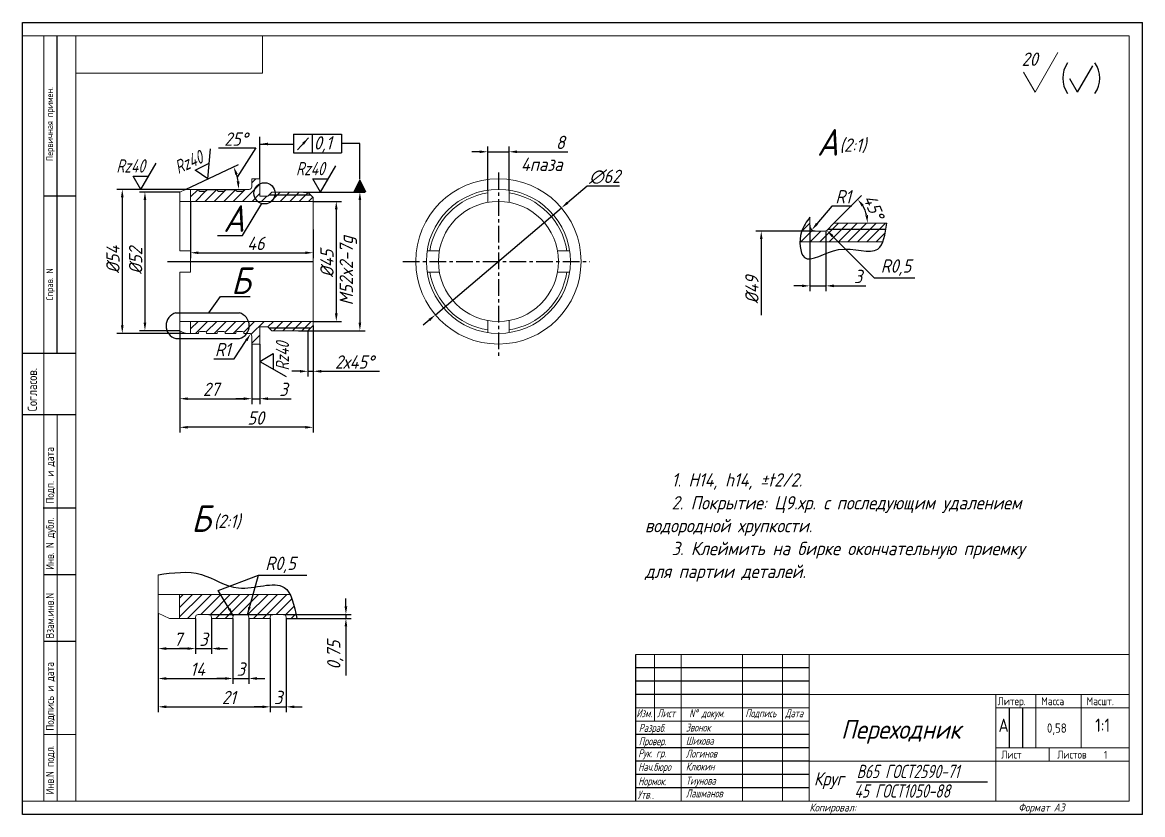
# Model space of a CAD drawing. Extents: x 4935 to 5355, y 0 to 297.
import ezdxf

# ---------------------------------------------------------------- set-up
doc = ezdxf.new("R2010")
doc.units = 0
doc.header["$MEASUREMENT"] = 0
doc.linetypes.add('CENTER', pattern=[2, 1.25, -0.25, 0.25, -0.25])
doc.layers.get('0').update_dxf_attribs({"linetype": 'CONTINUOUS'})
doc.layers.get('DEFPOINTS').update_dxf_attribs({"linetype": 'CONTINUOUS'})
doc.layers.add('TOST', color=110, linetype='CONTINUOUS', lineweight=20)
doc.styles.get("Standard").update_dxf_attribs({"font": 'simplex.shx', "width": 0.85, "oblique": 15, "height": 5})
doc.dimstyles.get("Standard").update_dxf_attribs({"dimtxt": 5, "dimasz": 3, "dimexe": 2, "dimexo": 0, "dimgap": 1, "dimtad": 1, "dimdec": 0, "dimdsep": 46, "dimlunit": 6, "dimtxsty": 'STANDARD', "dimcen": 0.09, "dimclrt": 7, "dimadec": 0, "dimazin": 0, "dimtfac": 1, "dimtdec": 0, "dimtmove": 0, "dimatfit": 3, "dimfxl": 1, "dimtolj": 1, "dimtzin": 0, "dimarcsym": 0})

# ---------------------------------------------------------------- blocks, each defined once
blk = doc.blocks.new('*D195')
at = {"color": 0, "lineweight": -2, "transparency": 16777216}
for p, q in [((4985.77, 75.52), (4985.77, 60.24)), ((4999.77, 73.52), (4999.77, 60.24)), ((4988.77, 62.24), (4996.77, 62.24))]:
    blk.add_line(p, q, dxfattribs=at)
at = {"color": 0, "transparency": 16777216}
for points in [[(4988.77, 62.74), (4988.77, 61.74), (4985.77, 62.24)], [(4996.77, 62.74), (4996.77, 61.74), (4999.77, 62.24)]]:
    blk.add_solid(points, dxfattribs=at)
at = {"layer": 'DEFPOINTS', "color": 0, "transparency": 16777216}
for p in [(4985.77, 75.52), (4999.77, 73.52), (4999.77, 62.24)]:
    blk.add_point(p, dxfattribs=at)
at = {"color": 7, "transparency": 16777216, "insert": (4993.15, 65.74), "char_height": 5, "attachment_point": 5}
blk.add_mtext('\\A1;7', dxfattribs=at)
blk = doc.blocks.new('*D196')
at = {"color": 0, "lineweight": -2, "transparency": 16777216}
for p, q in [((4985.77, 75.52), (4985.77, 49.02)), ((5013.77, 73.52), (5013.77, 49.02)), ((4988.77, 51.02), (5010.77, 51.02))]:
    blk.add_line(p, q, dxfattribs=at)
at = {"color": 0, "transparency": 16777216}
for points in [[(4988.77, 51.52), (4988.77, 50.52), (4985.77, 51.02)], [(5010.77, 51.52), (5010.77, 50.52), (5013.77, 51.02)]]:
    blk.add_solid(points, dxfattribs=at)
at = {"layer": 'DEFPOINTS', "color": 0, "transparency": 16777216}
for p in [(4985.77, 75.52), (5013.77, 73.52), (5013.77, 51.02)]:
    blk.add_point(p, dxfattribs=at)
at = {"color": 7, "transparency": 16777216, "insert": (5000.54, 54.52), "char_height": 5, "attachment_point": 5}
blk.add_mtext('\\A1;14', dxfattribs=at)
blk = doc.blocks.new('*D197')
at = {"color": 0, "lineweight": -2, "transparency": 16777216}
for p, q in [((4985.77, 75.52), (4985.77, 38.41)), ((5027.77, 73.52), (5027.77, 38.41)), ((4988.77, 40.41), (5024.77, 40.41))]:
    blk.add_line(p, q, dxfattribs=at)
at = {"color": 0, "transparency": 16777216}
for points in [[(4988.77, 40.91), (4988.77, 39.91), (4985.77, 40.41)], [(5024.77, 40.91), (5024.77, 39.91), (5027.77, 40.41)]]:
    blk.add_solid(points, dxfattribs=at)
at = {"layer": 'DEFPOINTS', "color": 0, "transparency": 16777216}
for p in [(4985.77, 75.52), (5027.77, 73.52), (5027.77, 40.41)]:
    blk.add_point(p, dxfattribs=at)
at = {"color": 7, "transparency": 16777216, "insert": (5012.24, 43.91), "char_height": 5, "attachment_point": 5}
blk.add_mtext('\\A1;21', dxfattribs=at)
blk = doc.blocks.new('*D198')
at = {"color": 0, "lineweight": -2, "transparency": 16777216}
for p, q in [((4999.77, 73.52), (4999.77, 60.24)), ((5005.77, 73.52), (5005.77, 60.24)), ((4996.77, 62.24), (4993.77, 62.24)), ((4999.77, 62.24), (5005.77, 62.24)), ((5008.77, 62.24), (5011.77, 62.24))]:
    blk.add_line(p, q, dxfattribs=at)
at = {"color": 0, "transparency": 16777216}
for points in [[(4996.77, 62.74), (4996.77, 61.74), (4999.77, 62.24)], [(5008.77, 62.74), (5008.77, 61.74), (5005.77, 62.24)]]:
    blk.add_solid(points, dxfattribs=at)
at = {"layer": 'DEFPOINTS', "color": 0, "transparency": 16777216}
for p in [(4999.77, 73.52), (5005.77, 73.52), (5005.77, 62.24)]:
    blk.add_point(p, dxfattribs=at)
at = {"color": 7, "transparency": 16777216, "insert": (5002.77, 65.74), "char_height": 5, "attachment_point": 5}
blk.add_mtext('\\A1;3', dxfattribs=at)
blk = doc.blocks.new('*D199')
at = {"color": 0, "lineweight": -2, "transparency": 16777216}
for p, q in [((5013.77, 73.52), (5013.77, 49.03)), ((5019.77, 73.52), (5019.77, 49.03)), ((5010.77, 51.03), (5007.77, 51.03)), ((5013.77, 51.03), (5019.77, 51.03)), ((5022.77, 51.03), (5025.77, 51.03))]:
    blk.add_line(p, q, dxfattribs=at)
at = {"color": 0, "transparency": 16777216}
for points in [[(5010.77, 51.53), (5010.77, 50.53), (5013.77, 51.03)], [(5022.77, 51.53), (5022.77, 50.53), (5019.77, 51.03)]]:
    blk.add_solid(points, dxfattribs=at)
at = {"layer": 'DEFPOINTS', "color": 0, "transparency": 16777216}
for p in [(5013.77, 73.52), (5019.77, 73.52), (5019.77, 51.03)]:
    blk.add_point(p, dxfattribs=at)
at = {"color": 7, "transparency": 16777216, "insert": (5016.77, 54.53), "char_height": 5, "attachment_point": 5}
blk.add_mtext('\\A1;3', dxfattribs=at)
blk = doc.blocks.new('*D200')
at = {"color": 0, "lineweight": -2, "transparency": 16777216}
for p, q in [((5027.77, 73.52), (5027.77, 38.4)), ((5033.77, 73.52), (5033.77, 38.4)), ((5024.77, 40.4), (5021.77, 40.4)), ((5027.77, 40.4), (5033.77, 40.4)), ((5036.77, 40.4), (5039.77, 40.4))]:
    blk.add_line(p, q, dxfattribs=at)
at = {"color": 0, "transparency": 16777216}
for points in [[(5024.77, 40.9), (5024.77, 39.9), (5027.77, 40.4)], [(5036.77, 40.9), (5036.77, 39.9), (5033.77, 40.4)]]:
    blk.add_solid(points, dxfattribs=at)
at = {"layer": 'DEFPOINTS', "color": 0, "transparency": 16777216}
for p in [(5027.77, 73.52), (5033.77, 73.52), (5033.77, 40.4)]:
    blk.add_point(p, dxfattribs=at)
at = {"color": 7, "transparency": 16777216, "insert": (5030.77, 43.9), "char_height": 5, "attachment_point": 5}
blk.add_mtext('\\A1;3', dxfattribs=at)
blk = doc.blocks.new('*D201')
at = {"color": 0, "lineweight": -2, "transparency": 16777216}
for p, q in [((5056.15, 78.02), (5056.15, 81.02)), ((5032.77, 75.02), (5058.15, 75.02)), ((5033.77, 73.52), (5058.15, 73.52)), ((5056.15, 75.02), (5056.15, 73.52)), ((5056.15, 70.52), (5056.15, 52.09))]:
    blk.add_line(p, q, dxfattribs=at)
at = {"color": 0, "transparency": 16777216}
for points in [[(5055.65, 78.02), (5056.65, 78.02), (5056.15, 75.02)], [(5055.65, 70.52), (5056.65, 70.52), (5056.15, 73.52)]]:
    blk.add_solid(points, dxfattribs=at)
at = {"layer": 'DEFPOINTS', "color": 0, "transparency": 16777216}
for p in [(5032.77, 75.02), (5033.77, 73.52), (5056.15, 73.52)]:
    blk.add_point(p, dxfattribs=at)
at = {"color": 7, "transparency": 16777216, "insert": (5052.17, 59.8), "char_height": 5, "attachment_point": 5, "rotation": 90}
blk.add_mtext('\\A1;0,75', dxfattribs=at)
blk = doc.blocks.new('*D202')
at = {"color": 0, "lineweight": -2, "transparency": 16777216}
for p, q in [((5106.33, 248.5), (5103.33, 248.5)), ((5109.33, 234.11), (5109.33, 250.5)), ((5109.33, 248.5), (5117.33, 248.5)), ((5117.33, 234.11), (5117.33, 250.5)), ((5120.33, 248.5), (5139.32, 248.5))]:
    blk.add_line(p, q, dxfattribs=at)
at = {"color": 0, "transparency": 16777216}
for points in [[(5106.33, 249), (5106.33, 248), (5109.33, 248.5)], [(5120.33, 249), (5120.33, 248), (5117.33, 248.5)]]:
    blk.add_solid(points, dxfattribs=at)
at = {"layer": 'DEFPOINTS', "color": 0, "transparency": 16777216}
for p in [(5117.33, 248.5), (5109.33, 234.11), (5117.33, 234.11)]:
    blk.add_point(p, dxfattribs=at)
at = {"color": 7, "transparency": 16777216, "insert": (5136.56, 252), "char_height": 5, "attachment_point": 5}
blk.add_mtext('\\A1;8', dxfattribs=at)
blk = doc.blocks.new('*D203')
at = {"color": 0, "lineweight": -2, "transparency": 16777216}
for p, q in [((5146.59, 235.61), (5139.26, 229.4)), ((5158.79, 235.61), (5146.59, 235.61)), ((5089.69, 187.36), (5136.97, 227.46)), ((5087.4, 185.42), (5085.11, 183.48))]:
    blk.add_line(p, q, dxfattribs=at)
at = {"color": 0, "transparency": 16777216}
for points in [[(5138.94, 229.78), (5139.59, 229.02), (5136.97, 227.46)], [(5087.07, 185.8), (5087.72, 185.04), (5089.69, 187.36)]]:
    blk.add_solid(points, dxfattribs=at)
at = {"layer": 'DEFPOINTS', "color": 0, "transparency": 16777216}
for p in [(5136.97, 227.46), (5089.69, 187.36)]:
    blk.add_point(p, dxfattribs=at)
at = {"color": 7, "transparency": 16777216, "insert": (5153.19, 239.11), "char_height": 5, "attachment_point": 5}
blk.add_mtext('\\A1;∅62', dxfattribs=at)
blk = doc.blocks.new('*D204')
at = {"color": 0, "lineweight": -2, "transparency": 16777216}
for p, q in [((4993.88, 181.41), (4993.88, 153.92)), ((5020.88, 176.41), (5020.88, 153.92)), ((4996.88, 155.92), (5017.88, 155.92))]:
    blk.add_line(p, q, dxfattribs=at)
at = {"color": 0, "transparency": 16777216}
for points in [[(4996.88, 156.42), (4996.88, 155.42), (4993.88, 155.92)], [(5017.88, 156.42), (5017.88, 155.42), (5020.88, 155.92)]]:
    blk.add_solid(points, dxfattribs=at)
at = {"layer": 'DEFPOINTS', "color": 0, "transparency": 16777216}
for p in [(4993.88, 181.41), (5020.88, 176.41), (5020.88, 155.92)]:
    blk.add_point(p, dxfattribs=at)
at = {"color": 7, "transparency": 16777216, "insert": (5005.58, 159.42), "char_height": 5, "attachment_point": 5}
blk.add_mtext('\\A1;27', dxfattribs=at)
blk = doc.blocks.new('*D205')
at = {"color": 0, "lineweight": -2, "transparency": 16777216}
for p, q in [((5020.88, 176.41), (5020.88, 153.92)), ((5023.88, 176.41), (5023.88, 153.92)), ((5017.88, 155.92), (5014.88, 155.92)), ((5020.88, 155.92), (5023.88, 155.92)), ((5026.88, 155.92), (5035.6, 155.92))]:
    blk.add_line(p, q, dxfattribs=at)
at = {"color": 0, "transparency": 16777216}
for points in [[(5017.88, 156.42), (5017.88, 155.42), (5020.88, 155.92)], [(5026.88, 156.42), (5026.88, 155.42), (5023.88, 155.92)]]:
    blk.add_solid(points, dxfattribs=at)
at = {"layer": 'DEFPOINTS', "color": 0, "transparency": 16777216}
for p in [(5020.88, 176.41), (5023.88, 176.41), (5020.88, 155.92)]:
    blk.add_point(p, dxfattribs=at)
at = {"color": 7, "transparency": 16777216, "insert": (5032.74, 159.42), "char_height": 5, "attachment_point": 5}
blk.add_mtext('\\A1;3', dxfattribs=at)
blk = doc.blocks.new('*D206')
at = {"color": 0, "lineweight": -2, "transparency": 16777216}
for p, q in [((4993.88, 181.41), (4993.88, 143.19)), ((5043.88, 183.41), (5043.88, 143.19)), ((5040.88, 145.19), (4996.88, 145.19))]:
    blk.add_line(p, q, dxfattribs=at)
at = {"color": 0, "transparency": 16777216}
for points in [[(4996.88, 145.69), (4996.88, 144.69), (4993.88, 145.19)], [(5040.88, 145.69), (5040.88, 144.69), (5043.88, 145.19)]]:
    blk.add_solid(points, dxfattribs=at)
at = {"layer": 'DEFPOINTS', "color": 0, "transparency": 16777216}
for p in [(4993.88, 181.41), (5043.88, 183.41), (4993.88, 145.19)]:
    blk.add_point(p, dxfattribs=at)
at = {"color": 7, "transparency": 16777216, "insert": (5022.35, 148.69), "char_height": 5, "attachment_point": 5}
blk.add_mtext('\\A1;50', dxfattribs=at)
blk = doc.blocks.new('*D207')
at = {"color": 0, "lineweight": -2, "transparency": 16777216}
for p, q in [((5014.28, 170.85), (5018.79, 177.73)), ((5006.68, 170.85), (5014.28, 170.85))]:
    blk.add_line(p, q, dxfattribs=at)
at = {"color": 0, "transparency": 16777216}
blk.add_solid([(5018.37, 178.01), (5019.2, 177.46), (5020.43, 180.24)], dxfattribs=at)
at = {"layer": 'DEFPOINTS', "color": 0, "transparency": 16777216}
for p in [(5019.88, 179.41), (5020.43, 180.24)]:
    blk.add_point(p, dxfattribs=at)
at = {"color": 7, "transparency": 16777216, "insert": (5009.98, 174.35), "char_height": 5, "attachment_point": 5}
blk.add_mtext('\\A1;R1', dxfattribs=at)
blk = doc.blocks.new('*D208')
at = {"color": 0, "lineweight": -2, "transparency": 16777216}
for p, q in [((4996.03, 234.41), (4970.3, 234.41)), ((4972.3, 231.41), (4972.3, 183.41)), ((4996.03, 180.41), (4970.3, 180.41))]:
    blk.add_line(p, q, dxfattribs=at)
at = {"color": 0, "transparency": 16777216}
for points in [[(4971.8, 231.41), (4972.8, 231.41), (4972.3, 234.41)], [(4971.8, 183.41), (4972.8, 183.41), (4972.3, 180.41)]]:
    blk.add_solid(points, dxfattribs=at)
at = {"layer": 'DEFPOINTS', "color": 0, "transparency": 16777216}
for p in [(4996.03, 234.41), (4972.3, 180.41), (4996.03, 180.41)]:
    blk.add_point(p, dxfattribs=at)
at = {"color": 7, "transparency": 16777216, "insert": (4968.8, 208.11), "char_height": 5, "attachment_point": 5, "rotation": 90}
blk.add_mtext('\\A1;%%c54', dxfattribs=at)
blk = doc.blocks.new('*D209')
at = {"color": 0, "lineweight": -2, "transparency": 16777216}
for p, q in [((4993.88, 233.41), (4978.8, 233.41)), ((4980.8, 230.41), (4980.8, 184.41)), ((4993.88, 181.41), (4978.8, 181.41))]:
    blk.add_line(p, q, dxfattribs=at)
at = {"color": 0, "transparency": 16777216}
for points in [[(4980.3, 230.41), (4981.3, 230.41), (4980.8, 233.41)], [(4980.3, 184.41), (4981.3, 184.41), (4980.8, 181.41)]]:
    blk.add_solid(points, dxfattribs=at)
at = {"layer": 'DEFPOINTS', "color": 0, "transparency": 16777216}
for p in [(4993.88, 233.41), (4980.8, 181.41), (4993.88, 181.41)]:
    blk.add_point(p, dxfattribs=at)
at = {"color": 7, "transparency": 16777216, "insert": (4977.3, 207.65), "char_height": 5, "attachment_point": 5, "rotation": 90}
blk.add_mtext('\\A1;%%c52', dxfattribs=at)
blk = doc.blocks.new('*D210')
at = {"color": 0, "lineweight": -2, "transparency": 16777216}
for p, q in [((5043.88, 229.91), (5054.55, 229.91)), ((5052.55, 226.91), (5052.55, 187.91)), ((5043.88, 184.91), (5054.55, 184.91))]:
    blk.add_line(p, q, dxfattribs=at)
at = {"color": 0, "transparency": 16777216}
for points in [[(5052.05, 226.91), (5053.05, 226.91), (5052.55, 229.91)], [(5052.05, 187.91), (5053.05, 187.91), (5052.55, 184.91)]]:
    blk.add_solid(points, dxfattribs=at)
at = {"layer": 'DEFPOINTS', "color": 0, "transparency": 16777216}
for p in [(5043.88, 229.91), (5043.88, 184.91), (5052.55, 184.91)]:
    blk.add_point(p, dxfattribs=at)
at = {"color": 7, "transparency": 16777216, "insert": (5049.05, 206.6), "char_height": 5, "attachment_point": 5, "rotation": 90}
blk.add_mtext('\\A1;%%c45', dxfattribs=at)
blk = doc.blocks.new('*D211')
at = {"color": 0, "lineweight": -2, "transparency": 16777216}
for p, q in [((5040.2, 233.41), (5063.4, 233.41)), ((5061.4, 230.41), (5061.4, 184.41)), ((5038.34, 181.41), (5063.4, 181.41))]:
    blk.add_line(p, q, dxfattribs=at)
at = {"color": 0, "transparency": 16777216}
for points in [[(5060.9, 230.41), (5061.9, 230.41), (5061.4, 233.41)], [(5060.9, 184.41), (5061.9, 184.41), (5061.4, 181.41)]]:
    blk.add_solid(points, dxfattribs=at)
at = {"layer": 'DEFPOINTS', "color": 0, "transparency": 16777216}
for p in [(5040.2, 233.41), (5038.34, 181.41), (5061.4, 181.41)]:
    blk.add_point(p, dxfattribs=at)
at = {"color": 7, "transparency": 16777216, "insert": (5057.06, 203.92), "char_height": 5, "attachment_point": 5, "rotation": 90}
blk.add_mtext('\\A1;M52x2-7g', dxfattribs=at)
blk = doc.blocks.new('*D212')
at = {"color": 0, "lineweight": -2, "transparency": 16777216}
for p, q in [((5230.14, 221.03), (5230.14, 196.23)), ((5236.14, 218.74), (5236.14, 196.23)), ((5227.14, 198.23), (5224.14, 198.23)), ((5230.14, 198.23), (5236.14, 198.23)), ((5239.14, 198.23), (5251.04, 198.23))]:
    blk.add_line(p, q, dxfattribs=at)
at = {"color": 0, "transparency": 16777216}
for points in [[(5227.14, 198.73), (5227.14, 197.73), (5230.14, 198.23)], [(5239.14, 198.73), (5239.14, 197.73), (5236.14, 198.23)]]:
    blk.add_solid(points, dxfattribs=at)
at = {"layer": 'DEFPOINTS', "color": 0, "transparency": 16777216}
for p in [(5230.14, 221.03), (5236.14, 218.74), (5236.14, 198.23)]:
    blk.add_point(p, dxfattribs=at)
at = {"color": 7, "transparency": 16777216, "insert": (5248.18, 201.73), "char_height": 5, "attachment_point": 5}
blk.add_mtext('\\A1;3', dxfattribs=at)
blk = doc.blocks.new('*D213')
at = {"color": 0, "lineweight": -2, "transparency": 16777216}
blk.add_line((5239.14, 221.74), (5249.48, 232.08), dxfattribs=at)
blk.add_arc((5239.14, 221.74), 12.61, 13.6591, 31.3409, dxfattribs=at)
at = {"color": 0, "transparency": 16777216}
for points in [[(5249.52, 227.99), (5250.31, 228.61), (5248.06, 230.66)], [(5251.9, 224.78), (5250.9, 224.66), (5251.76, 221.74)]]:
    blk.add_solid(points, dxfattribs=at)
at = {"layer": 'DEFPOINTS', "color": 0, "transparency": 16777216}
for p in [(5250.07, 228.05), (5236.14, 218.74), (5239.14, 221.74), (5239.14, 221.74), (5266.14, 221.74)]:
    blk.add_point(p, dxfattribs=at)
at = {"color": 7, "transparency": 16777216, "insert": (5254.05, 227.86), "char_height": 5, "attachment_point": 5, "rotation": 292.3245}
blk.add_mtext('\\A1;45°', dxfattribs=at)
blk = doc.blocks.new('*D214')
at = {"color": 0, "lineweight": -2, "transparency": 16777216}
for p, q in [((5254.35, 201.12), (5238.56, 216.91)), ((5269.44, 201.12), (5254.35, 201.12))]:
    blk.add_line(p, q, dxfattribs=at)
at = {"color": 0, "transparency": 16777216}
blk.add_solid([(5238.91, 217.27), (5238.2, 216.56), (5236.44, 219.03)], dxfattribs=at)
at = {"layer": 'DEFPOINTS', "color": 0, "transparency": 16777216}
for p in [(5235.73, 219.74), (5236.44, 219.03)]:
    blk.add_point(p, dxfattribs=at)
at = {"color": 7, "transparency": 16777216, "insert": (5262.4, 205.09), "char_height": 5, "attachment_point": 5}
blk.add_mtext('\\A1;R0,5', dxfattribs=at)
blk = doc.blocks.new('*D215')
at = {"color": 0, "lineweight": -2, "transparency": 16777216}
for p, q in [((5238.29, 228.13), (5232.78, 221.51)), ((5245.9, 228.13), (5238.29, 228.13))]:
    blk.add_line(p, q, dxfattribs=at)
at = {"color": 0, "transparency": 16777216}
blk.add_solid([(5232.4, 221.83), (5233.17, 221.19), (5230.86, 219.21)], dxfattribs=at)
at = {"layer": 'DEFPOINTS', "color": 0, "transparency": 16777216}
for p in [(5230.86, 219.21), (5232.14, 220.74)]:
    blk.add_point(p, dxfattribs=at)
at = {"color": 7, "transparency": 16777216, "insert": (5242.6, 231.63), "char_height": 5, "attachment_point": 5}
blk.add_mtext('\\A1;R1', dxfattribs=at)
blk = doc.blocks.new('*D216')
at = {"color": 0, "lineweight": -2, "transparency": 16777216}
for p, q in [((5232.14, 218.74), (5209.87, 218.74)), ((5211.87, 215.74), (5211.87, 187.27))]:
    blk.add_line(p, q, dxfattribs=at)
at = {"color": 0, "transparency": 16777216}
blk.add_solid([(5211.37, 215.74), (5212.37, 215.74), (5211.87, 218.74)], dxfattribs=at)
at = {"layer": 'DEFPOINTS', "color": 0, "transparency": 16777216}
for p in [(5232.14, 218.74), (5211.87, 187.27), (5232.14, 187.27)]:
    blk.add_point(p, dxfattribs=at)
at = {"color": 7, "transparency": 16777216, "insert": (5208.37, 196.8), "char_height": 5, "attachment_point": 5, "rotation": 90}
blk.add_mtext('\\A1;%%c49', dxfattribs=at)
blk = doc.blocks.new('_NONE')
at = {"color": 0, "linetype": 'ByBlock'}
blk.add_circle((0, 0), 0.25, dxfattribs=at)
blk = doc.blocks.new('*D217')
at = {"color": 0, "lineweight": -2, "transparency": 16777216}
for p, q in [((5041.88, 181.41), (5041.88, 164.19)), ((5043.88, 183.41), (5043.88, 164.19)), ((5038.88, 166.19), (5035.88, 166.19)), ((5041.88, 166.19), (5043.88, 166.19)), ((5046.88, 166.19), (5068.8, 166.19))]:
    blk.add_line(p, q, dxfattribs=at)
at = {"color": 0, "transparency": 16777216}
for points in [[(5038.88, 166.69), (5038.88, 165.69), (5041.88, 166.19)], [(5046.88, 166.69), (5046.88, 165.69), (5043.88, 166.19)]]:
    blk.add_solid(points, dxfattribs=at)
at = {"layer": 'DEFPOINTS', "color": 0, "transparency": 16777216}
for p in [(5041.88, 181.41), (5043.88, 183.41), (5043.88, 166.19)]:
    blk.add_point(p, dxfattribs=at)
at = {"color": 7, "transparency": 16777216, "insert": (5059.34, 169.69), "char_height": 5, "attachment_point": 5}
blk.add_mtext('\\A1;2х45%%d', dxfattribs=at)
blk = doc.blocks.new('*D218')
at = {"color": 0, "lineweight": -2, "transparency": 16777216}
for p, q in [((4996.03, 234.41), (5015.89, 243.67)), ((5000.88, 234.41), (5017.94, 234.41))]:
    blk.add_line(p, q, dxfattribs=at)
blk.add_arc((4996.03, 234.41), 19.92, 8.6376, 16.3624, dxfattribs=at)
at = {"color": 0, "transparency": 16777216}
for points in [[(5014.67, 239.84), (5015.61, 240.2), (5014.08, 242.83)], [(5016.22, 237.44), (5015.22, 237.36), (5015.94, 234.41)]]:
    blk.add_solid(points, dxfattribs=at)
at = {"layer": 'DEFPOINTS', "color": 0, "transparency": 16777216}
for p in [(5015.73, 237.29), (4993.88, 233.41), (4996.03, 234.41), (4996.03, 234.41), (5000.88, 234.41)]:
    blk.add_point(p, dxfattribs=at)
at = {"color": 7, "transparency": 16777216, "insert": (5014.91, 253.25), "char_height": 5, "attachment_point": 5}
blk.add_mtext('\\A1;25°', dxfattribs=at)
blk = doc.blocks.new('*D219')
at = {"color": 0, "lineweight": -2, "transparency": 16777216}
for p, q in [((4997.88, 229.91), (4997.88, 208.64)), ((5043.88, 219.33), (5043.88, 208.64)), ((5000.88, 210.64), (5040.88, 210.64))]:
    blk.add_line(p, q, dxfattribs=at)
at = {"color": 0, "transparency": 16777216}
for points in [[(5000.88, 211.14), (5000.88, 210.14), (4997.88, 210.64)], [(5040.88, 211.14), (5040.88, 210.14), (5043.88, 210.64)]]:
    blk.add_solid(points, dxfattribs=at)
at = {"layer": 'DEFPOINTS', "color": 0, "transparency": 16777216}
for p in [(4997.88, 229.91), (5043.88, 219.33), (5043.88, 210.64)]:
    blk.add_point(p, dxfattribs=at)
at = {"color": 7, "transparency": 16777216, "insert": (5022.39, 214.14), "char_height": 5, "attachment_point": 5}
blk.add_mtext('\\A1;46', dxfattribs=at)

msp = doc.modelspace()

# ---------------------------------------------------------------- hatches: boundary and pattern name
h = msp.add_hatch()
h.set_pattern_fill('ANSI31', scale=20, style=0)
h.set_pattern_definition([(45, (8.116, -13.4918), (-1.767767, 1.767767), [])])
h.paths.add_polyline_path([(5023.062, 229.908, -0.2189918), (5021.675, 232.923, -0.2849418), (5023.881, 236.479), (5023.881, 238.408), (5020.881, 238.408), (5020.881, 235.408, -0.4142136), (5019.881, 234.408), (5017.881, 234.408), (5017.881, 234.158, -0.4142136), (5017.381, 233.658), (5015.381, 233.658, -0.4142136), (5014.881, 234.158), (5014.881, 234.408), (5010.881, 234.408), (5010.881, 234.158, -0.4142136), (5010.381, 233.658), (5008.381, 233.658, -0.4142136), (5007.881, 234.158), (5007.881, 234.408), (5003.881, 234.408), (5003.881, 234.158, -0.4142136), (5003.381, 233.658), (5001.381, 233.658, -0.4142136), (5000.881, 234.158), (5000.881, 234.408), (4997.881, 234.408), (4997.881, 229.908)])
h.paths.add_polyline_path([(5023.881, 231.908), (5023.881, 236.479, 0.2849418), (5021.675, 232.923, 0.2189918), (5023.062, 229.908), (5028.228, 229.908, 0.1785879), (5029.567, 232.308), (5027.281, 232.308), (5026.881, 231.908)])
h.paths.add_polyline_path([(5043.881, 229.908), (5043.881, 231.408), (5042.981, 232.308), (5029.567, 232.308, -0.1785879), (5028.228, 229.908)])
h.paths.add_polyline_path([(5042.981, 232.308), (5041.881, 233.408), (5029.585, 233.408, -0.0306499), (5029.615, 232.923, -0.0388832), (5029.567, 232.308)])
h.paths.add_polyline_path([(5029.567, 232.308, 0.0388832), (5029.615, 232.923, 0.0306499), (5029.585, 233.408), (5028.381, 233.408), (5027.281, 232.308)], flags=16)
h.paths.add_polyline_path([(5042.981, 182.508), (5043.881, 183.408), (5043.881, 184.908), (5019.62, 184.908, -0.2416508), (5018.973, 180.408), (5019.881, 180.408, -0.4142136), (5020.881, 179.408), (5020.881, 176.408), (5023.881, 176.408), (5023.881, 182.908), (5026.881, 182.908), (5027.281, 182.508)])
h.paths.add_polyline_path([(5041.881, 181.408), (5042.981, 182.508), (5027.281, 182.508), (5028.381, 181.408)], flags=17)
h.paths.add_polyline_path([(5019.62, 184.908), (4997.881, 184.908), (4997.881, 180.408), (5000.881, 180.408), (5000.881, 180.658, -0.4142136), (5001.381, 181.158), (5003.381, 181.158, -0.4142136), (5003.881, 180.658), (5003.881, 180.408), (5007.881, 180.408), (5007.881, 180.658, -0.4142136), (5008.381, 181.158), (5010.381, 181.158, -0.4142136), (5010.881, 180.658), (5010.881, 180.408), (5014.881, 180.408), (5014.881, 180.658, -0.4142136), (5015.381, 181.158), (5017.381, 181.158, -0.4142136), (5017.881, 180.658), (5017.881, 180.408), (5018.973, 180.408, 0.2416508)])
h = msp.add_hatch()
h.set_pattern_fill('ANSI31', scale=20, style=0)
h.set_pattern_definition([(45, (28.492, -26.658), (-1.767767, 1.767767), [])])
edge = h.paths.add_edge_path()
edge.add_spline(control_points=[(5258.642, 219.542), (5258.769, 220.265), (5258.888, 221.004), (5259.007, 221.742)], knot_values=[52.2375221, 52.2375221, 52.2375221, 52.2375221, 54.0974172, 54.0974172, 54.0974172, 54.0974172], degree=3, periodic=0)
edge.add_line((5259.007, 221.742), (5239.143, 221.742))
edge.add_line((5239.143, 221.742), (5236.943, 219.542))
edge.add_line((5236.943, 219.542), (5258.642, 219.542))
edge = h.paths.add_edge_path()
edge.add_line((5236.943, 219.542), (5236.436, 219.035))
edge.add_arc((5235.728, 219.742), 1, 270, 315, ccw=False)
edge.add_line((5235.728, 218.742), (5232.143, 218.742))
edge.add_arc((5232.143, 220.742), 2, 180, 270, ccw=False)
edge.add_line((5230.143, 220.742), (5230.143, 223.926))
edge.add_spline(control_points=[(5230.143, 223.926), (5228.888, 222.292), (5226.991, 219.821), (5226.437, 216.009), (5226.407, 214.742)], knot_values=[0, 0, 0, 0, 6.3419846, 9.5889381, 9.5889381, 9.5889381, 9.5889381], degree=3, periodic=0)
edge.add_line((5226.407, 214.742), (5257.439, 214.742))
edge.add_spline(control_points=[(5257.439, 214.742), (5257.971, 216.108), (5258.331, 217.78), (5258.642, 219.542)], knot_values=[47.7082225, 47.7082225, 47.7082225, 47.7082225, 52.2375221, 52.2375221, 52.2375221, 52.2375221], degree=3, periodic=0)
edge.add_line((5258.642, 219.542), (5236.943, 219.542))
h = msp.add_hatch()
h.set_pattern_fill('ANSI31', scale=20, style=0)
h.set_pattern_definition([(45, (0, -19.4282), (-1.767767, 1.767767), [])])
edge = h.paths.add_edge_path()
edge.add_line((4993.765, 82.518), (4993.765, 73.518))
edge.add_line((4993.765, 73.518), (4999.765, 73.518))
edge.add_line((4999.765, 73.518), (4999.765, 74.018))
edge.add_arc((5000.765, 74.018), 1, 90, 180, ccw=False)
edge.add_line((5000.765, 75.018), (5004.765, 75.018))
edge.add_line((5004.765, 75.018), (5028.765, 75.018))
edge.add_line((5028.765, 75.018), (5032.765, 75.018))
edge.add_arc((5032.765, 74.018), 1, 0, 90, ccw=False)
edge.add_line((5033.765, 74.018), (5033.765, 73.518))
edge.add_line((5033.765, 73.518), (5037.701, 73.518))
edge.add_spline(control_points=[(5037.701, 73.518), (5037.069, 76.834), (5036.437, 80.149), (5035.227, 82.518)], knot_values=[52.2078106, 52.2078106, 52.2078106, 52.2078106, 60.6919894, 60.6919894, 60.6919894, 60.6919894], degree=3, periodic=0)
edge.add_line((5035.227, 82.518), (4993.765, 82.518))
h.paths.add_polyline_path([(5004.765, 75.018, -0.4142136), (5005.765, 74.018), (5005.765, 73.518), (5013.765, 73.518), (5013.765, 74.018, -0.4142136), (5014.765, 75.018)], flags=16)
h.paths.add_polyline_path([(5027.765, 73.518), (5027.765, 74.018, -0.4142136), (5028.765, 75.018), (5018.765, 75.018, -0.4142136), (5019.765, 74.018), (5019.765, 73.518)], flags=16)

# ---------------------------------------------------------------- linework, layer by layer
at = {"color": 7}
for p, q in [((4934.859, 297), (5354.859, 297)), ((4934.859, 0), (4934.859, 297)), ((5354.859, 0), (5354.859, 297)), ((4947.859, 173), (4947.859, 292)), ((5330.46, 270.88), (5336.151, 280.736)), ((5330.46, 270.88), (5327.574, 275.88)), ((5023.881, 238.408), (5023.881, 254.135)), ((5036.545, 255.124), (5054.492, 255.124)), ((5036.545, 255.124), (5036.545, 248.124)), ((5043.545, 255.124), (5043.545, 248.124)), ((5054.492, 255.124), (5054.492, 248.124)), ((5004.354, 238.292), (5005.346, 249.629)), ((5008.4, 249.937), (5022.387, 249.937)), ((5022.387, 249.937), (5015.423, 238.937)), ((5036.545, 248.124), (5054.492, 248.124)), ((5061.398, 251.559), (5054.492, 251.559)), ((5061.398, 238.408), (5061.398, 251.559)), ((4979.285, 234.408), (4984.975, 244.264)), ((4999.625, 241.603), (5004.879, 244.287)), ((4979.285, 234.408), (4976.398, 239.408)), ((4976.398, 239.408), (4982.171, 239.408)), ((5004.354, 238.292), (4999.625, 241.603)), ((5046.665, 233.408), (5052.355, 243.264)), ((5046.665, 233.408), (5043.778, 238.408)), ((5043.778, 238.408), (5049.552, 238.408)), ((4942.859, 232), (4954.859, 232)), ((5027.281, 232.308), (5042.981, 232.308)), ((5017.376, 217.08), (5024.585, 229.097)), ((5236.943, 219.542), (5258.642, 219.542)), ((5007.978, 217.08), (5017.376, 217.08)), ((4989.301, 207.408), (5043.881, 207.408)), ((4992.414, 188.098), (5016.196, 188.098)), ((5027.281, 182.508), (5042.981, 182.508)), ((4992.414, 178.478), (5016.196, 178.478)), ((4934.859, 173), (4954.859, 173)), ((5023.881, 169.929), (5028.881, 172.816)), ((5028.881, 172.816), (5028.881, 167.042)), ((5023.881, 169.929), (5033.737, 164.239)), ((4934.859, 150), (4954.859, 150)), ((4942.67, 115), (4954.859, 115)), ((4942.859, 90), (4954.859, 90)), ((5004.765, 75.018), (5028.765, 75.018)), ((4942.859, 65), (4954.859, 65)), ((5164.859, 5), (5164.859, 60)), ((5229.859, 55), (5164.859, 55)), ((5229.859, 50), (5164.859, 50)), ((5229.859, 45), (5164.859, 45)), ((5304.859, 40), (5304.859, 25)), ((5309.859, 40), (5309.859, 25)), ((5229.859, 30), (5164.859, 30)), ((5229.859, 25), (5164.859, 25)), ((5229.859, 20), (5164.859, 20)), ((5229.859, 15), (5164.859, 15)), ((5229.859, 10), (5164.859, 10)), ((5247.606, 12.257), (5296.688, 12.257)), ((5354.859, 0), (4934.859, 0))]:
    msp.add_line(p, q, dxfattribs=at)
at = {"color": 7, "linetype": 'CENTER', "ltscale": 5}
for p, q in [((5113.33, 240.693), (5113.33, 171.01)), ((5077.534, 207.408), (5147.654, 207.408))]:
    msp.add_line(p, q, dxfattribs=at)
at = {"color": 7}
msp.add_lwpolyline([(5061.398, 233.408, 5, 0, 0), (5061.398, 238.408, 0, 0, 0)], format="xyseb", dxfattribs=at)
msp.add_circle((5025.645, 232.923), 3.97, dxfattribs=at)
for centre, radius, start, end in [((5335.002, 276.086), 10.084, 145.45202, 214.54798), ((5328.695, 276.086), 10.084, 325.45202, 34.54798), ((4993.697, 183.288), 4.978, 104.9336, 255.0664), ((5014.913, 183.288), 4.978, 284.9336, 75.0664)]:
    msp.add_arc(centre, radius, start, end, dxfattribs=at)
for points, knots in [([(5230.143, 223.926), (5228.888, 222.292), (5225.733, 218.183), (5226.753, 203.917), (5241.455, 215.504), (5256.75, 207.733), (5258.349, 217.658), (5259.007, 221.742)], [0, 0, 0, 0, 6.3419846, 15.9471157, 29.0964949, 43.8104885, 54.0974172, 54.0974172, 54.0974172, 54.0974172]), ([(4985.765, 89.932), (4991.349, 90.715), (5002.04, 92.213), (5015.551, 81.699), (5034.558, 90.013), (5036.766, 78.424), (5037.701, 73.518)], [0, 0, 0, 0, 16.2109629, 31.0402493, 48.1387732, 60.6919894, 60.6919894, 60.6919894, 60.6919894])]:
    msp.add_open_spline(points, degree=3, knots=knots, dxfattribs=at)
at = {"layer": 'TOST', "color": 7}
for p, q in [((4934.859, 292), (5349.859, 292)), ((4942.859, 5), (4942.859, 292)), ((4954.859, 5), (4954.859, 292)), ((5024.859, 278), (5024.859, 292)), ((5349.859, 5), (5349.859, 292)), ((5314.54, 270.88), (5323.076, 285.664)), ((4954.859, 278), (5024.859, 278)), ((5314.54, 270.88), (5310.21, 278.38)), ((5020.881, 238.408), (5023.881, 238.408)), ((5020.881, 235.408), (5020.881, 238.408)), ((5023.881, 231.908), (5023.881, 238.408)), ((4993.881, 233.408), (4996.026, 234.408)), ((4993.881, 211.408), (4993.881, 233.408)), ((4996.026, 234.408), (5000.881, 234.408)), ((4997.881, 229.908), (4997.881, 234.408)), ((5000.881, 234.158), (5000.881, 234.408)), ((5001.381, 233.658), (5003.381, 233.658)), ((5003.881, 234.158), (5003.881, 234.408)), ((5003.881, 234.408), (5007.881, 234.408)), ((5007.881, 234.158), (5007.881, 234.408)), ((5008.381, 233.658), (5010.381, 233.658)), ((5010.881, 234.158), (5010.881, 234.408)), ((5010.881, 234.408), (5014.881, 234.408)), ((5014.881, 234.158), (5014.881, 234.408)), ((5015.381, 233.658), (5017.381, 233.658)), ((5017.881, 234.158), (5017.881, 234.408)), ((5017.881, 234.408), (5019.881, 234.408)), ((5023.881, 231.908), (5026.881, 231.908)), ((5026.881, 231.908), (5028.381, 233.408)), ((5028.381, 233.408), (5041.881, 233.408)), ((5041.881, 233.408), (5043.881, 231.408)), ((5043.881, 207.408), (5043.881, 231.408)), ((5109.33, 234.11), (5109.33, 229.55)), ((5117.33, 234.11), (5117.33, 229.55)), ((4993.881, 229.908), (5043.881, 229.908)), ((5230.143, 220.742), (5230.143, 223.926)), ((5232.143, 218.742), (5235.728, 218.742)), ((5236.436, 219.035), (5239.143, 221.742)), ((5239.143, 221.742), (5259.007, 221.742)), ((5226.368, 214.742), (5257.439, 214.742)), ((4993.881, 211.408), (4997.881, 211.408)), ((4997.881, 207.408), (4997.881, 211.408)), ((4997.881, 207.408), (4997.881, 203.408)), ((5043.881, 207.408), (5043.881, 183.408)), ((4993.881, 203.408), (4993.881, 181.408)), ((4993.881, 203.408), (4997.881, 203.408)), ((4993.881, 184.908), (5043.881, 184.908)), ((4997.881, 184.908), (4997.881, 180.408)), ((5109.33, 185.266), (5109.33, 180.706)), ((5117.33, 185.266), (5117.33, 180.706)), ((4993.881, 181.408), (4996.026, 180.408)), ((5000.881, 180.658), (5000.881, 180.408)), ((5001.381, 181.158), (5003.381, 181.158)), ((5003.881, 180.658), (5003.881, 180.408)), ((5007.881, 180.658), (5007.881, 180.408)), ((5008.381, 181.158), (5010.381, 181.158)), ((5010.881, 180.658), (5010.881, 180.408)), ((5014.881, 180.658), (5014.881, 180.408)), ((5015.381, 181.158), (5017.381, 181.158)), ((5017.881, 180.658), (5017.881, 180.408)), ((5023.881, 182.908), (5023.881, 176.408)), ((5023.881, 182.908), (5026.881, 182.908)), ((5026.881, 182.908), (5028.381, 181.408)), ((5028.381, 181.408), (5041.881, 181.408)), ((5041.881, 181.408), (5043.881, 183.408)), ((4996.026, 180.408), (5000.881, 180.408)), ((5003.881, 180.408), (5007.881, 180.408)), ((5010.881, 180.408), (5014.881, 180.408)), ((5017.881, 180.408), (5019.881, 180.408)), ((5020.881, 179.408), (5020.881, 176.408)), ((5020.881, 176.408), (5023.881, 176.408)), ((4947.859, 5), (4947.859, 150)), ((4985.765, 89.932), (4985.765, 75.518)), ((4985.765, 82.518), (5035.227, 82.518)), ((4993.765, 82.518), (4993.765, 73.518)), ((4985.765, 75.518), (4990.054, 73.518)), ((4990.054, 73.518), (4999.765, 73.518)), ((4999.765, 74.018), (4999.765, 73.518)), ((5000.765, 75.018), (5004.765, 75.018)), ((5005.765, 74.018), (5005.765, 73.518)), ((5005.765, 73.518), (5013.765, 73.518)), ((5013.765, 74.018), (5013.765, 73.518)), ((5014.765, 75.018), (5018.765, 75.018)), ((5019.765, 74.018), (5019.765, 73.518)), ((5019.765, 73.518), (5027.765, 73.518)), ((5027.765, 74.018), (5027.765, 73.518)), ((5028.765, 75.018), (5032.765, 75.018)), ((5033.765, 74.018), (5033.765, 73.518)), ((5033.765, 73.518), (5037.701, 73.518)), ((5349.859, 60), (5164.859, 60)), ((5164.859, 60), (5349.859, 60)), ((5164.859, 60), (5164.859, 5)), ((5171.859, 60), (5171.859, 35)), ((5181.859, 60), (5181.859, 5)), ((5204.859, 60), (5204.859, 5)), ((5219.859, 60), (5219.859, 5)), ((5229.859, 60), (5229.859, 5)), ((5349.859, 45), (5229.859, 45)), ((5299.859, 45), (5299.859, 5)), ((5314.859, 45), (5314.859, 25)), ((5331.859, 45), (5331.859, 25)), ((5229.859, 40), (5164.859, 40)), ((5349.859, 40), (5299.859, 40)), ((5229.859, 35), (5164.859, 35)), ((4942.859, 30), (4954.859, 30)), ((5349.859, 25), (5299.859, 25)), ((5319.859, 25), (5319.859, 20)), ((5349.859, 20), (5229.859, 20)), ((5349.859, 5), (4934.859, 5))]:
    msp.add_line(p, q, dxfattribs=at)
at = {"layer": 'TOST', "color": 7, "linetype": 'CENTER', "ltscale": 5}
for p, q in [((5086.628, 211.408), (5091.188, 211.408)), ((5135.472, 211.408), (5140.032, 211.408)), ((5086.628, 203.408), (5091.188, 203.408)), ((5135.472, 203.408), (5140.032, 203.408))]:
    msp.add_line(p, q, dxfattribs=at)
at = {"layer": 'TOST', "color": 7}
for radius in [31, 27, 22.5]:
    msp.add_circle((5113.33, 207.408), radius, dxfattribs=at)
for centre, radius, start, end in [((5019.881, 235.408), 1, 270, 0), ((5001.381, 234.158), 0.5, 180, 270), ((5003.381, 234.158), 0.5, 270, 0), ((5008.381, 234.158), 0.5, 180, 270), ((5010.381, 234.158), 0.5, 270, 0), ((5015.381, 234.158), 0.5, 180, 270), ((5017.381, 234.158), 0.5, 270, 0), ((5113.33, 207.408), 26, 98.84988, 171.15012), ((5113.33, 207.408), 26, 8.84988, 81.15012), ((5232.143, 220.742), 2, 180, 270), ((5235.728, 219.742), 1, 270, 315), ((5113.33, 207.408), 26, 188.84988, 261.15012), ((5113.33, 207.408), 26, 278.84988, 351.15012), ((5001.381, 180.658), 0.5, 90, 180), ((5003.381, 180.658), 0.5, 0, 90), ((5008.381, 180.658), 0.5, 90, 180), ((5010.381, 180.658), 0.5, 0, 90), ((5015.381, 180.658), 0.5, 90, 180), ((5017.381, 180.658), 0.5, 0, 90), ((5019.881, 179.408), 1, 0, 90), ((5000.765, 74.018), 1, 90, 180), ((5004.765, 74.018), 1, 0, 90), ((5014.765, 74.018), 1, 90, 180), ((5018.765, 74.018), 1, 0, 90), ((5028.765, 74.018), 1, 90, 180), ((5032.765, 74.018), 1, 0, 90)]:
    msp.add_arc(centre, radius, start, end, dxfattribs=at)

# ---------------------------------------------------------------- texts
at = {"color": 7}
for s, height, width, p in [('Первичная примен.', 2.5, 0.85, (4946.356, 244.972)), ('Справ. N', 2.5, 0.85, (4946.356, 192.712)), ('Согласов.', 3.5, 0.8, (4940.331, 151.219)), ('Подп. и дата', 3, 0.8, (4946.67, 116.605)), ('Инв. N дубл.', 3, 0.8, (4946.67, 91.756)), ('Взам.инв.N', 3, 0.8, (4946.67, 66.025)), ('Подпись и дата', 3, 0.8, (4946.67, 31.483)), ('Инв.N подл.', 3, 0.8, (4946.67, 7.521))]:
    msp.add_text(s, height=height, rotation=90, dxfattribs=dict(at, width=width)).set_placement(p)
at = {"color": 7, "oblique": 15, "width": 0.7}
for s, p in [('Изм.', (5165.043, 36.5)), ('Лист', (5172.859, 36.5)), ('N%%d докум.', (5184.859, 36.5)), ('Подпись', (5205.905, 36.5)), ('Дата', (5220.859, 36.5)), ('Разраб.', (5165.981, 31)), ('Звонок', (5183.623, 31.142)), ('Провер.', (5165.981, 26)), ('Шихова', (5183.623, 26.169)), ('Рук. гр.', (5165.738, 21.489)), ('Логинов', (5183.623, 21.373)), ('Нач.бюро', (5165.738, 16.356)), ('Клюкин', (5183.623, 16.524)), ('Нормок.', (5165.738, 11)), ('Тиунова', (5183.623, 11.196)), ('Утв.', (5165.504, 6)), ('Лашманов', (5183.623, 6.453))]:
    msp.add_text(s, height=3, dxfattribs=at).set_placement(p)
at = {"color": 7, "width": 0.7}
for p in [(5168.094, 10.908), (5170.963, 5.852)]:
    msp.add_text('.', height=3, dxfattribs=at).set_placement(p)
at = {"color": 7, "attachment_point": 4}
for s, insert, char_height in [('A', (5010.177, 223.452), 10), ('Б', (5013.115, 200.19), 10), ('R0,5', (5025.934, 93.618), 5)]:
    msp.add_mtext(s, dxfattribs=dict(at, insert=insert, char_height=char_height))
at = {"layer": 'TOST', "color": 7, "oblique": 15}
for s, height, width, p in [('20', 5, 0.85, (5309.511, 280.715)), ('А', 10, 0.85, (5232.813, 247.034)), ('0,1', 5, 0.85, (5044.112, 249.33)), ('(2:1)', 5, 0.85, (5241.251, 248.491)), ('Rz40', 5, 0.7, (4970.072, 240.677)), ('Rz40', 5, 0.7, (5037.452, 239.677)), ('4паза', 5, 0.85, (5121.753, 241.295)), ('1. H14, h14, %%pt2/2.', 5, 0.85, (5178.265, 122.973)), ('2. Покрытие: Ц9.хр. с последующим удалением ', 5, 0.85, (5178.265, 114.401)), ('Б', 10, 0.85, (4998.197, 105.989)), ('(2:1)', 5, 0.85, (5006.635, 107.447)), ('водородной хрупкости.', 5, 0.85, (5168.265, 105.83)), ('3. Клеймить на бирке окончательную приемку', 5, 0.85, (5178.265, 97.258)), ('для партии деталей.', 5, 0.85, (5168.265, 88.687)), ('Переходник', 7, 0.85, (5241.823, 28.439)), ('В65 ГОСТ2590-71', 5, 0.7, (5247.652, 13.664)), ('Круг', 5, 0.8, (5231.616, 10.909)), ('45 ГОСТ1050-88', 5, 0.7, (5246.83, 6.36)), ('Копировал:', 3, 0.81, (5229.942, 1.16)), ('Формат А3', 3, 0.81, (5308.269, 1.16))]:
    msp.add_text(s, height=height, dxfattribs=dict(at, width=width)).set_placement(p)
at = {"layer": 'TOST', "color": 7, "oblique": 15, "width": 0.7}
for rotation, p in [(25, (4993.355, 240.08)), (90, (5034.87, 166.485))]:
    msp.add_text('Rz40', height=5, rotation=rotation, dxfattribs=at).set_placement(p)
at = {"layer": 'TOST', "color": 7, "width": 0.81}
for s, height, p in [('Литер.', 3, (5300.519, 41)), ('Масса', 3, (5316.859, 41)), ('Масшт.', 3, (5333.859, 41)), ('А', 5, (5300.861, 31.012)), ('0,58', 3.5, (5319, 30.675)), ('1:1', 5, (5337.075, 31.012)), ('Лист', 3, (5301.859, 21)), ('Листов', 3, (5322.859, 21)), ('1', 3, (5340.373, 20.875))]:
    msp.add_text(s, height=height, dxfattribs=at).set_placement(p)

# ---------------------------------------------------------------- dimensions: what is measured, and where the dimension line sits
at = {"color": 7}
for base, line1, line2, override, picture, middle in [((5015.734, 237.295), ((4996.026, 234.408), (5000.881, 234.408)), ((4993.881, 233.408), (4996.026, 234.408)), {"dimgap": 10, "dimtad": 2, "dimtih": 1, "dimtoh": 1, "dimazin": 2, "dimtofl": 0}, '*D218', (5014.908, 240.749)), ((5250.067, 228.049), ((5239.143, 221.742), (5266.143, 221.742)), ((5236.143, 218.742), (5239.143, 221.742)), {"dimazin": 2}, '*D213', (5250.811, 226.533))]:
    dim = msp.add_angular_dim_2l(base=base, line1=line1, line2=line2, dimstyle='STANDARD', override=override, dxfattribs=at)
    dim.commit()
    dim.dimension.update_dxf_attribs({"geometry": picture, "text_midpoint": middle, "dimtype": 162})
for base, p1, p2, picture, middle in [((5117.33, 248.497), (5109.33, 234.11), (5117.33, 234.11), '*D202', (5136.556, 248.497)), ((5043.881, 210.639), (4997.881, 229.908), (5043.881, 219.328), '*D219', (5022.388, 210.639)), ((4993.881, 145.19), (5043.881, 183.408), (4993.881, 181.408), '*D206', (5022.35, 145.19)), ((5020.881, 155.923), (4993.881, 181.408), (5020.881, 176.408), '*D204', (5005.577, 155.923)), ((5020.881, 155.923), (5023.881, 176.408), (5020.881, 176.408), '*D205', (5032.739, 155.923))]:
    dim = msp.add_linear_dim(base=base, p1=p1, p2=p2, dimstyle='STANDARD', dxfattribs=at)
    dim.commit()
    dim.dimension.update_dxf_attribs({"geometry": picture, "text_midpoint": middle, "dimtype": 160})
dim = msp.add_diameter_dim_2p(p1=(5089.685, 187.36), p2=(5136.975, 227.456), dimstyle='STANDARD', override={"dimtih": 1, "dimtoh": 1}, dxfattribs=at)
dim.commit()
dim.dimension.update_dxf_attribs({"geometry": '*D203', "text_midpoint": (5153.188, 235.606), "dimtype": 163})
for base, p1, p2, text, picture, middle in [((4972.299, 180.408), (4996.026, 234.408), (4996.026, 180.408), '%%c<>', '*D208', (4972.299, 208.111)), ((4980.802, 181.408), (4993.881, 233.408), (4993.881, 181.408), '%%c<>', '*D209', (4980.802, 207.646)), ((5061.398, 181.408), (5040.201, 233.408), (5038.337, 181.408), 'M<>x2-7g', '*D211', (5061.398, 203.921)), ((5052.547, 184.908), (5043.881, 229.908), (5043.881, 184.908), '%%c<>', '*D210', (5052.547, 206.598))]:
    dim = msp.add_linear_dim(base=base, p1=p1, p2=p2, angle=90, text=text, dimstyle='STANDARD', dxfattribs=at)
    dim.commit()
    dim.dimension.update_dxf_attribs({"geometry": picture, "text_midpoint": middle, "dimtype": 160})
for center, mpoint, override, picture, middle in [((5232.143, 220.742), (5230.863, 219.205), {"dimtih": 1, "dimtoh": 1, "dimlfac": 0.5, "dimtmove": 1}, '*D215', (5238.294, 228.129)), ((5235.728, 219.742), (5236.436, 219.035), {"dimtih": 1, "dimtoh": 1, "dimdec": 1, "dimlfac": 0.5, "dimcen": 0, "dimtofl": 0, "dimtmove": 1}, '*D214', (5254.353, 201.118)), ((5019.881, 179.408), (5020.429, 180.245), {"dimtih": 1, "dimtoh": 1, "dimcen": 0, "dimtofl": 0, "dimtmove": 1}, '*D207', (5014.281, 170.847))]:
    dim = msp.add_radius_dim(center=center, mpoint=mpoint, dimstyle='STANDARD', override=override, dxfattribs=at)
    dim.commit()
    dim.dimension.update_dxf_attribs({"geometry": picture, "text_midpoint": middle, "dimtype": 164})
dim = msp.add_linear_dim(base=(5211.874, 187.265), p1=(5232.143, 218.742), p2=(5232.143, 187.265), angle=90, text='%%c49', dimstyle='STANDARD', override={"dimblk2": 'NONE', "dimsah": 1, "dimse2": 1}, dxfattribs=at)
dim.commit()
dim.dimension.update_dxf_attribs({"geometry": '*D216', "text_midpoint": (5211.874, 196.798), "dimtype": 160})
for base, p1, p2, picture, middle in [((5236.143, 198.228), (5230.143, 221.031), (5236.143, 218.742), '*D212', (5248.181, 198.228)), ((4999.765, 62.242), (4985.765, 75.518), (4999.765, 73.518), '*D195', (4993.154, 62.242)), ((5013.765, 51.016), (4985.765, 75.518), (5013.765, 73.518), '*D196', (5000.541, 51.016)), ((5027.765, 40.405), (4985.765, 75.518), (5027.765, 73.518), '*D197', (5012.235, 40.405)), ((5005.765, 62.242), (4999.765, 73.518), (5005.765, 73.518), '*D198', (5002.765, 62.242)), ((5019.765, 51.03), (5013.765, 73.518), (5019.765, 73.518), '*D199', (5016.765, 51.03)), ((5033.765, 40.402), (5027.765, 73.518), (5033.765, 73.518), '*D200', (5030.765, 40.402))]:
    dim = msp.add_linear_dim(base=base, p1=p1, p2=p2, dimstyle='STANDARD', override={"dimlfac": 0.5}, dxfattribs=at)
    dim.commit()
    dim.dimension.update_dxf_attribs({"geometry": picture, "text_midpoint": middle, "dimtype": 160})
dim = msp.add_linear_dim(base=(5043.881, 166.186), p1=(5041.881, 181.408), p2=(5043.881, 183.408), text='<>х45%%d', dimstyle='STANDARD', override={"dimdec": 1}, dxfattribs=at)
dim.commit()
dim.dimension.update_dxf_attribs({"geometry": '*D217', "text_midpoint": (5059.343, 166.186), "dimtype": 160})
dim = msp.add_linear_dim(base=(5056.147, 73.518), p1=(5032.765, 75.018), p2=(5033.765, 73.518), angle=90, dimstyle='STANDARD', override={"dimdec": 2, "dimlfac": 0.5}, dxfattribs=at)
dim.commit()
dim.dimension.update_dxf_attribs({"geometry": '*D201', "text_midpoint": (5056.147, 59.803), "dimtype": 160})

# ---------------------------------------------------------------- leaders
for points in [[(5042.087, 253.674), (5037.964, 249.166)], [(5023.881, 251.408), (5036.545, 251.408)], [(5019.2, 74.918), (5023.352, 89.768)]]:
    msp.add_leader(points, dimstyle='STANDARD', dxfattribs=at)
at = {"color": 7, "has_arrowhead": 0, "annotation_type": 0, "has_hookline": 1, "hookline_direction": 0, "text_width": 7.132}
msp.add_leader([(5004.737, 188.098), (5009.115, 194.19), (5012.115, 194.19)], dimstyle='STANDARD', dxfattribs=at)
at = {"color": 7, "annotation_type": 0, "has_hookline": 1, "hookline_direction": 0, "text_width": 14.09}
msp.add_leader([(5013.941, 74.584), (5008.315, 84.071), (5023.352, 89.768), (5026.352, 89.768)], dimstyle='STANDARD', dxfattribs=at)

doc.saveas('drawing.dxf')
